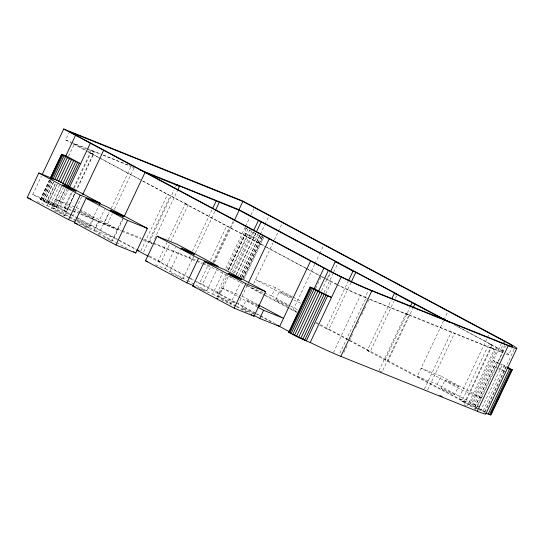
<?xml version="1.0" encoding="UTF-8"?>
<svg xmlns="http://www.w3.org/2000/svg" width="544" height="544" viewBox="0 0 544 544"><rect width="100%" height="100%" fill="white"/><g stroke="black" fill="none" stroke-linecap="round" stroke-linejoin="round"><path stroke-width="0.41" stroke-dasharray="2.72 2.04" d="M71.189 215.05L59.364 208.726L44.254 201.776L40.324 199.437L44.581 200.824L32.756 194.5L41.392 176.222M72.372 143.514L65.64 139.917L68.809 133.212M40.324 199.437L49.341 180.356M40.392 199.328L49.416 180.248M40.705 199.75L50.082 179.908M41.507 200.267L50.891 180.418M41.84 199.743L50.864 180.662M42.711 200.947L51.734 181.866M43.16 200.253L51.816 181.934M44.424 201.28L53.387 182.328M44.254 201.776L53.638 181.934M46.077 202.708L55.1 183.627M74.773 194.011L66.47 211.582L47.246 201.307L55.556 183.736M68.558 156.223L74.338 143.997L94.234 152L76.894 188.68M37.148 201.552L47.09 205.55L57.249 184.062M48.096 203.708L57.113 184.627M50.218 204.721L59.595 184.878M52.353 205.72L61.377 186.64M51.442 208.672L62.689 184.878M76.432 220.483L52.775 207.835L56.644 199.648L75.011 207.033M54.414 206.652L63.43 187.571M56.304 207.475L65.321 188.394M56.671 207.128A6.8 0.367 25.3 0 0 48.001 202.633A6.8 0.367 25.3 0 0 46.981 202.851A6.8 0.367 25.3 0 0 56.671 207.128L65.273 188.931M57.943 208.155L66.96 189.074M59.364 208.726L68.381 189.645M74.365 194.031L67.143 209.311L64.185 207.733L71.767 191.685M73.576 187.864L91.276 150.423L102.197 154.816M77.806 218.022L63.628 210.44L72.298 192.1M74.1 188.278L90.719 153.129L93.561 154.272L76.942 189.421M64.607 215.791L75.854 191.998M81.593 196.955L72.672 215.839L75.623 217.416M79.308 223.985L88.488 227.678L98.648 206.19M90.182 226.08L94.058 217.892M77.166 220.878L94.173 229.962L98.042 221.775L117.932 229.779L80.233 209.624M84.456 226.841L94.398 230.84L104.557 209.352M98.382 234.722L108.909 212.466M80.566 214.322L103.972 223.734L109.385 212.269M111.194 208.447L131.063 166.423L136.367 168.946M103.972 223.734L106.923 225.311L112.343 213.853M114.512 209.263L134.014 168.001M111.914 241.08L123.162 217.287M122.992 219.082L114.063 237.966L94.173 229.962M140.862 250.77L167.593 194.222L188.176 204.85L171.197 240.768M143.704 251.913L170.435 195.364M142.202 239.503L152.395 243.603L149.437 242.019L173.998 190.06M175.447 187L176.528 184.708M154.564 239.013L177.317 190.876M188.55 277.216L158.243 261.018L166.913 242.678M168.354 239.618L185.334 203.708L188.176 204.85M158.243 261.018L161.085 262.16L169.755 243.821M155.414 264.772L165.362 268.77L175.522 247.282M169.708 271.891L180.234 249.635M149.437 242.019L189.224 258.026L190.305 255.728M192.474 251.144L212.344 209.12M182.879 279.011L194.126 255.218M189.224 258.026L192.182 259.604L193.263 257.312M195.432 252.729L214.934 211.46M196.676 281.568L199.634 283.145L207.944 265.567M210.474 260.222L226.726 225.835L247.309 236.463L230.69 271.612M199.634 283.145L202.477 284.288L210.786 266.71M212.949 262.126L229.568 226.977M213.588 262.704L233.383 220.816M214.601 262.256L233.743 221.755M197.574 287.205L206.754 290.897L216.913 269.409M202.722 290.061L212.67 294.059L222.829 272.571M225.774 268.253L244.895 227.8L247.411 228.827M245.616 226.284L249.553 217.947M250.988 214.914L253.858 208.848M226.834 269.586L246.316 228.371M235.287 302.206L217.376 292.631L225.685 275.053M228.215 269.702L244.467 235.321L247.309 236.463M228.426 269.906L245.623 233.519M228.473 270.266L247.955 229.058M217.015 297.18L227.902 274.156M236.096 305.83L218.355 296.351L222.224 288.164L240.584 295.548M230.364 271.089L249.846 229.881L251.906 230.806M217.376 292.631L220.218 293.774L228.528 276.196M232.424 272.02L251.546 231.574M233.458 273.292L252.96 232.03M234.559 273.02L254.041 231.805M236.3 274.434L255.802 233.172M236.327 274.802L255.802 233.587M238.34 275.801L258.182 233.825M240.162 276.733L259.644 235.518M240.196 276.916L259.678 235.708L263.35 237.096L243.508 279.072M260.399 234.192L264.697 225.094M265.057 224.332L268.641 216.75M241.618 277.488L261.1 236.28M241.706 277.556L261.548 235.579M230.187 304.3L240.706 282.044M242.937 277.998L262.419 236.783M242.91 278.242L262.752 236.266M244.025 279.181L263.935 237.096M247.173 285.464L238.245 304.348L254.51 313.045M253.81 283.383L272.959 242.876M274.394 239.836L277.991 232.234M278.351 231.472L281.942 223.87M242.23 308.237L246.099 300.05M264.71 293.08L271.592 295.848L275.461 287.66L292.461 296.752M275.577 299.724L279.446 291.536M314.663 264.343L293.094 309.978L296.922 311.515M315.024 263.582L319.362 254.408M319.722 253.647L323.333 246.004M315.561 288.64L317.37 284.818M317.73 284.056L321.341 276.413L323.469 277.27M321.531 290.7L330.201 272.36M336.729 284.614A29.471 1.591 25.3 0 1 327.311 279.793L330.48 273.095M324.013 292.604L333.404 272.734M333.764 271.973L338.096 262.806M325.795 293.733L331.575 281.506L324.183 277.556M315.554 322.925L325.904 328.454L347.942 281.84M325.904 328.454L328.746 329.596L350.785 282.982M333.479 352.437L360.57 295.127L366.248 297.412L339.524 353.954M337.389 284.94A29.471 1.591 25.3 0 0 339.395 285.926L350.472 291.162A29.471 1.591 25.3 0 0 365.004 297.493L368.166 290.795M343.924 352.478L347.174 345.603M349.343 341.02L353.314 332.615M355.484 328.025L359.455 319.62M361.624 315.037L364.154 309.686M364.514 308.924L365.595 306.632M367.764 302.049L369.206 298.989L408.993 314.99L381.902 372.3M454.532 325.04L491.851 344.991L464.76 402.302L367.302 350.581L391.143 300.152M367.302 350.581L370.144 351.723L393.978 301.294M395.427 298.234L397.236 294.413M378.944 370.722L406.035 313.412L494.244 349.282L467.514 405.831M385.043 360.067L409.965 307.34M387.886 361.209L412.808 308.482M443.564 320.742L417.275 376.36L437.172 384.356L478.564 406.484L458.674 398.487L487.104 338.334M443.924 319.981L447.522 312.378M424.415 389.008L451.506 331.697M427.734 389.824L454.458 333.282M437.172 384.356L441.041 376.169L482.433 398.296L462.543 390.3L421.144 368.172L441.041 376.169M441.204 388.205L445.08 380.018M454.634 394.638A7.48 0.408 25.3 0 0 445.298 389.776A7.48 0.408 25.3 0 0 443.829 389.851A7.48 0.408 25.3 0 0 454.634 394.638L458.504 386.451A7.48 0.408 25.3 0 0 449.167 381.589A7.48 0.408 25.3 0 0 447.698 381.664A7.48 0.408 25.3 0 0 458.504 386.451M487.465 337.572L488.906 334.512M474.382 408.938A22.671 1.224 25.3 0 0 469.309 405.11L461.917 401.159L489.008 343.849L491.851 344.991M464.562 404.246L491.286 347.704L496.971 349.989L469.88 407.3M469.309 405.11L496.4 347.8L489.008 343.849M316.288 322.374L471.974 405.6L502.221 341.618M473.396 406.171L494.68 361.141L498.209 362.644L476.925 407.674L471.974 405.6M503.703 351.179A29.451 1.591 25.3 0 0 500.65 349.506L502.758 345.046M474.64 407.232L493.993 366.296M475.034 406.851L496.318 361.821M365.004 297.493L501.398 352.349L504.56 345.651M475.592 409.095L502.683 351.784M499.895 364.133A34.007 1.836 25.3 0 0 497.699 362.936L505.58 346.263M502.411 364.568L506.546 366.588L485.262 411.618L481.12 409.598L502.411 364.568L500.983 363.909M506.158 354.144A29.451 1.591 25.3 0 0 508.579 354.756L511.979 347.983M483.249 410.618L504.533 365.588M514.155 349.275L484.269 412.495L484.643 412.746M65.64 139.917L71.155 142.134M71.944 142.446L86.129 148.152M86.918 148.471L100.314 153.857M103.462 155.128L131.043 166.219M102.979 155.128L131.063 166.423M494.68 361.141L493.265 360.57L497.699 362.936M275.461 287.66L255.571 279.664L291.054 298.629M32.756 194.5L72.012 210.29M72.801 210.61L121.482 230.187M122.271 230.506L141.114 238.088M144.255 239.346L202.361 262.718M203.15 263.038L209.426 265.56M64.185 207.733L71.985 210.868M72.767 211.181L77.445 213.064M47.246 201.307L67.143 209.311M106.923 225.311L121.04 230.989M121.822 231.302L141.42 239.19M192.182 259.604L202.123 263.602M202.892 263.915L212.072 267.607L243.086 283.812M300.791 303.328L291.788 299.023M63.628 210.44L66.47 211.582M52.775 207.835L71.142 215.22M251.702 287.851L263.942 292.774M199.662 288.83L201.96 289.755M218.355 296.351L236.715 303.736M461.917 401.159L464.76 402.302M379.726 371.035L382.078 371.98M464.195 405.015L466.33 405.872M478.985 408.605L481.12 409.598M457.286 326.332L500.65 349.506M491.286 347.704L494.244 349.282M406.035 313.412L408.993 314.99M244.895 227.8L259.678 235.708M91.276 150.423L94.234 152M74.338 143.997L86.904 150.715M87.645 151.11L93.561 154.272M90.719 153.129L139.978 179.459M142.963 181.057L167.593 194.222M185.334 203.708L226.726 225.835M244.467 235.321L264.615 246.092M265.363 246.486L305.667 268.036M306.415 268.43L321.341 276.413M73.12 143.908L87.326 151.504M88.074 151.905L100.035 158.297M100.783 158.698L141.902 180.676M142.65 181.077L266.009 247.024M266.757 247.418L307.129 269.001M307.877 269.402L320.586 276.196M321.334 276.597L325.074 278.596M325.815 278.99L327.311 279.793M293.202 297.146L302.076 301.886M271.592 295.848L290.074 305.728M290.809 306.122L298.2 310.073M247.268 285.478L296.834 311.977M246.072 285.403L264.731 295.378M265.479 295.78L296.827 312.535M328.746 329.596L348.704 340.265M349.445 340.66L370.144 351.723M76.541 207.652L79.492 209.229M242.114 296.16L257.638 304.456M56.644 199.648L72.91 208.345M73.644 208.74L78.819 211.507M79.56 211.902L98.042 221.775M222.224 288.164L237.748 296.46M238.483 296.854L256.965 306.734M149.253 255.836L161.085 262.16M202.477 284.288L220.218 293.774M78.554 218.423L118.109 239.564M118.857 239.965L136.02 249.138M189.285 277.61L193.718 279.983M236.035 302.6L259.916 315.37M260.664 315.772L275.59 323.748M76.364 217.811L118.551 240.366M119.299 240.768L135.755 249.56M149.226 256.761L189.618 278.358M190.366 278.752L236.749 303.552M255.245 313.439L259.678 315.806M260.42 316.2L270.769 321.735M236.83 306.224L250.138 313.337M47.09 205.55L68.53 217.008M69.265 217.403L88.488 227.678M94.398 230.84L115.838 242.298M116.572 242.692L123.964 246.643M124.705 247.037L128.404 249.016M165.362 268.77L186.796 280.235M187.537 280.629L206.754 290.897M212.67 294.059L235.586 306.313M236.32 306.707L246.67 312.236M505.553 367.465L504.873 367.016A34.007 1.836 25.3 0 0 500.575 364.507M508.81 354.681L508.409 354.124A29.451 1.591 25.3 0 0 505.675 352.322M496.4 347.8A22.671 1.224 25.3 0 1 496.971 349.989M360.57 295.127A22.671 1.224 25.3 0 1 338.817 285.212M336.838 284.226A22.671 1.224 25.3 0 1 331.575 281.506M503.22 353.07A29.451 1.591 25.3 0 1 501.398 352.349M232.383 277.739A6.8 0.367 25.3 0 1 229.31 276.243M227.072 275.04A6.8 0.367 25.3 0 1 226.474 274.652M485.228 412.488A6.8 0.367 25.3 0 1 479.318 409.822M477.822 409.081A6.8 0.367 25.3 0 1 477.612 408.272M479.08 408.925A6.8 0.367 25.3 0 1 485.051 411.835M504.574 371.552A6.8 0.367 25.3 0 1 498.664 368.886M495.876 367.472A6.8 0.367 25.3 0 1 496.958 367.336M498.95 368.227A6.8 0.367 25.3 0 1 504.404 370.899M292.067 297.704A7.48 0.408 25.3 0 1 281.853 293.012A7.48 0.408 25.3 0 1 281.874 292.339A7.48 0.408 25.3 0 1 292.08 297.269M80.723 211.514A7.48 0.408 25.3 0 1 91.059 216.118A7.48 0.408 25.3 0 1 91.276 216.954A7.48 0.408 25.3 0 1 80.791 211.779M257.747 305.83A7.48 0.408 25.3 0 1 248.18 301.335A7.48 0.408 25.3 0 1 247.989 300.614A7.48 0.408 25.3 0 1 257.557 305.109M253.871 314.017A7.48 0.408 25.3 0 1 243.902 309.305A7.48 0.408 25.3 0 1 245.004 309.169A7.48 0.408 25.3 0 1 254.789 313.908M76.847 219.701A7.48 0.408 25.3 0 1 87.19 224.305A7.48 0.408 25.3 0 1 87.407 225.141A7.48 0.408 25.3 0 1 76.922 219.966M288.198 305.891A7.48 0.408 25.3 0 1 277.984 301.199A7.48 0.408 25.3 0 1 278.004 300.526A7.48 0.408 25.3 0 1 288.211 305.456M221.537 299.812A7.48 0.408 25.3 0 1 229.99 304.327M171.231 273.231A7.48 0.408 25.3 0 1 180.798 277.719A7.48 0.408 25.3 0 1 180.989 278.446M111.078 240.91A7.48 0.408 25.3 0 1 110.031 240.509M99.226 234.899A7.48 0.408 25.3 0 1 100.273 235.294M103.272 236.586A7.48 0.408 25.3 0 1 111.717 241.108M54.346 210.582A7.48 0.408 25.3 0 1 63.131 214.826A7.48 0.408 25.3 0 1 62.723 215.22M247.398 234.641A6.8 0.367 25.3 0 0 257.706 239.319A6.8 0.367 25.3 0 0 250.226 235.294A6.8 0.367 25.3 0 0 247.398 234.641"/><path stroke-width="0.82" d="M74.712 222.142L68.592 219.681L27.2 197.554L38.808 172.992L58.704 180.989L100.096 203.116L99.368 204.653M42.112 174.699L63.716 129.003L242.746 201.015L507.375 342.468A34.007 1.836 25.3 0 1 514.549 346.548L515.603 347.249A34.007 1.836 25.3 0 1 508.232 345.753L371.831 290.89A34.007 1.836 25.3 0 1 342.285 277.535L339.204 276.026A34.007 1.836 25.3 0 1 328.338 270.463L63.716 129.003M50.429 178.065L61.683 154.299L65.865 155.795L80.648 163.696L69.38 158.671L61.608 154.408M50.497 177.956L61.683 154.299M50.803 178.384L61.989 154.72M51.612 178.894L62.798 155.237M52.816 179.581L63.995 155.917M65.865 155.795L75.541 135.327M54.72 179.642L65.545 156.747M56.542 180.574L67.361 157.678M58.555 181.574L69.38 158.671M60.676 182.594L71.502 159.691M62.818 183.586L73.637 160.691M64.879 184.518L75.698 161.622M66.402 186.102L77.588 162.445M68.408 186.021L79.227 163.125M69.462 187.354L90.324 143.228M68.592 219.681L80.206 195.119L100.096 203.116M82.681 194.664L103.632 150.341M74.508 222.836L86.115 198.274L106.012 206.278L147.404 228.405L135.796 252.967L115.899 244.963L74.508 222.836L77.568 224.067M124.433 216.022L145.024 172.468M115.899 244.963L127.514 220.402L147.404 228.405M177.677 190.114L179.486 186.293L176.528 184.708L239.163 210.297L338.096 262.806L335.254 261.664L330.562 271.592M193.752 285.668L186.864 282.9L145.472 260.773L157.08 236.212L176.97 244.208L218.368 266.336L198.472 258.339L157.08 236.212M212.704 208.352L216.315 200.709M215.655 209.936L219.273 202.293M186.864 282.9L198.472 258.339M192.78 286.062L204.388 261.501L224.278 269.498L265.676 291.625L254.062 316.186L234.172 308.19L192.78 286.062L195.84 287.293M139.706 169.708L238.993 209.637L242.862 201.45L504.519 341.319A29.451 1.591 25.3 0 1 512.278 345.936L512.448 346.569A29.451 1.591 25.3 0 1 505.267 344.162L368.873 289.306A29.471 1.591 25.3 0 1 354.341 282.975L343.264 277.739A29.471 1.591 25.3 0 1 331.18 271.606L69.51 131.73L242.862 201.45M234.464 220.225L239.163 210.297M253.688 230.5L258.38 220.565M256.53 231.642L261.222 221.707M234.172 308.19L245.779 283.628L265.676 291.625M248.254 283.172L269.205 238.85M253.83 315.316L259.746 318.478L263.616 310.291L283.512 318.288L258.38 304.858M310.597 260.977L279.636 326.475L259.746 318.478M485.377 413.297A34.007 1.836 25.3 0 1 477.272 411.25L340.87 356.388A34.007 1.836 25.3 0 1 311.324 343.033L298.581 337.491L288.687 332.2L310.046 287.062L314.228 288.558L318.668 290.931A34.007 1.836 25.3 0 0 329.528 296.494L331.507 297.466L317.744 291.441L310.046 287.062M289.068 332.52L310.352 287.49M289.877 333.03L311.161 288M291.074 333.717L312.365 288.68M314.228 288.558L323.904 268.09M292.624 334.54L313.908 289.51M294.44 335.471L315.731 290.442M296.46 336.471L317.744 291.441M318.668 290.931L328.338 270.463M298.581 337.491L319.865 292.461M300.716 338.484L322.007 293.454M302.777 339.415L324.061 294.386M304.667 340.238L325.951 295.208M306.306 340.918L327.59 295.888M310.223 342.496L341.183 276.998M348.303 281.078L352.995 271.143L355.837 272.286L397.236 294.413L394.393 293.27L391.864 298.622M351.145 282.22L355.837 272.286M340.87 356.388L371.831 290.89M410.326 306.578L412.134 302.756L448.562 321.851M413.168 307.72L414.97 303.899M503.465 343.556L504.519 341.319M477.272 411.25L508.232 345.753M485.84 413.943L516.8 348.446M485.833 413.127L488.179 414.072L509.47 369.043L512.298 369.859L507.151 366.901M488.179 414.072L489.498 414.582L510.782 369.553M489.498 414.582L490.43 414.895L511.72 369.866M491.361 413.046L493.884 407.701M496.774 401.594L498.936 397.018M490.43 414.895L490.946 414.997L512.298 369.859M288.687 332.2L289.272 332.194M144.99 172.414L179.486 186.293M507.117 368.098L509.47 369.043M27.2 197.554L31.028 199.09M145.472 260.773L147.764 261.698M439.851 395.61L442.19 396.556M238.993 209.637L449.813 322.334M335.254 261.664L352.995 271.143M394.393 293.27L412.134 302.756M38.808 172.992L80.206 195.119M86.115 198.274L127.514 220.402M204.388 261.501L245.779 283.628M257.706 307.129L263.616 310.291M137.516 249.941L139.006 250.736M136.503 249.961L148.478 256.36M276.685 324.897L289.252 331.616M133.579 251.784L135.796 252.967M251.104 314.609L254.062 316.186M304.885 339.878A6.8 0.367 25.3 0 1 304.3 339.701M303.348 339.34A6.8 0.367 25.3 0 1 300.628 338.164M300.104 337.926A6.8 0.367 25.3 0 1 293.005 334.295M258.658 305.721A7.48 0.408 25.3 0 1 258.794 306.231M217.627 298.629A7.48 0.408 25.3 0 1 216.92 298.187M230.343 274.679A7.48 0.408 25.3 0 0 241.597 279.766A7.48 0.408 25.3 0 0 233.152 275.25A7.48 0.408 25.3 0 0 230.343 274.679M183.036 249.39A7.48 0.408 25.3 0 0 194.29 254.476A7.48 0.408 25.3 0 0 185.844 249.961A7.48 0.408 25.3 0 0 183.036 249.39M112.071 211.453A7.48 0.408 25.3 0 0 123.332 216.546A7.48 0.408 25.3 0 0 114.879 212.024A7.48 0.408 25.3 0 0 112.071 211.453M64.763 186.17A7.48 0.408 25.3 0 0 76.024 191.257A7.48 0.408 25.3 0 0 67.572 186.735A7.48 0.408 25.3 0 0 64.763 186.17"/></g></svg>
